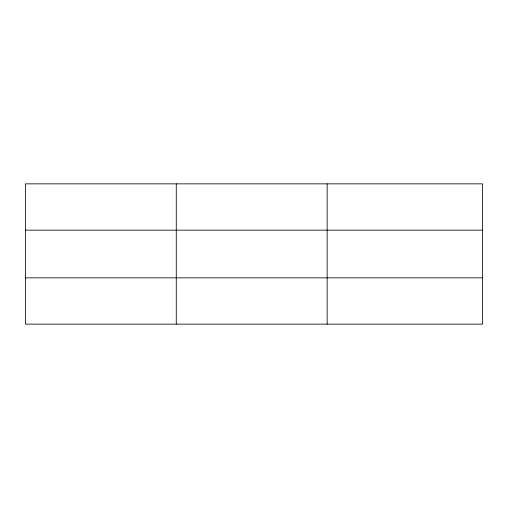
<?xml version="1.0" encoding="UTF-8"?>
<svg xmlns="http://www.w3.org/2000/svg" width="508" height="508" viewBox="0 0 508 508"><rect width="100%" height="100%" fill="white"/><g stroke="black" fill="none" stroke-linecap="round" stroke-linejoin="round"><path stroke-width="0.76" d="M176.276 324.142L176.276 183.858M327.152 324.142L327.152 183.858M482.6 277.851L482.6 324.142L25.4 324.142L25.4 183.858L482.6 183.858L482.6 277.851L25.4 277.851M25.4 230.149L482.6 230.149"/></g></svg>
